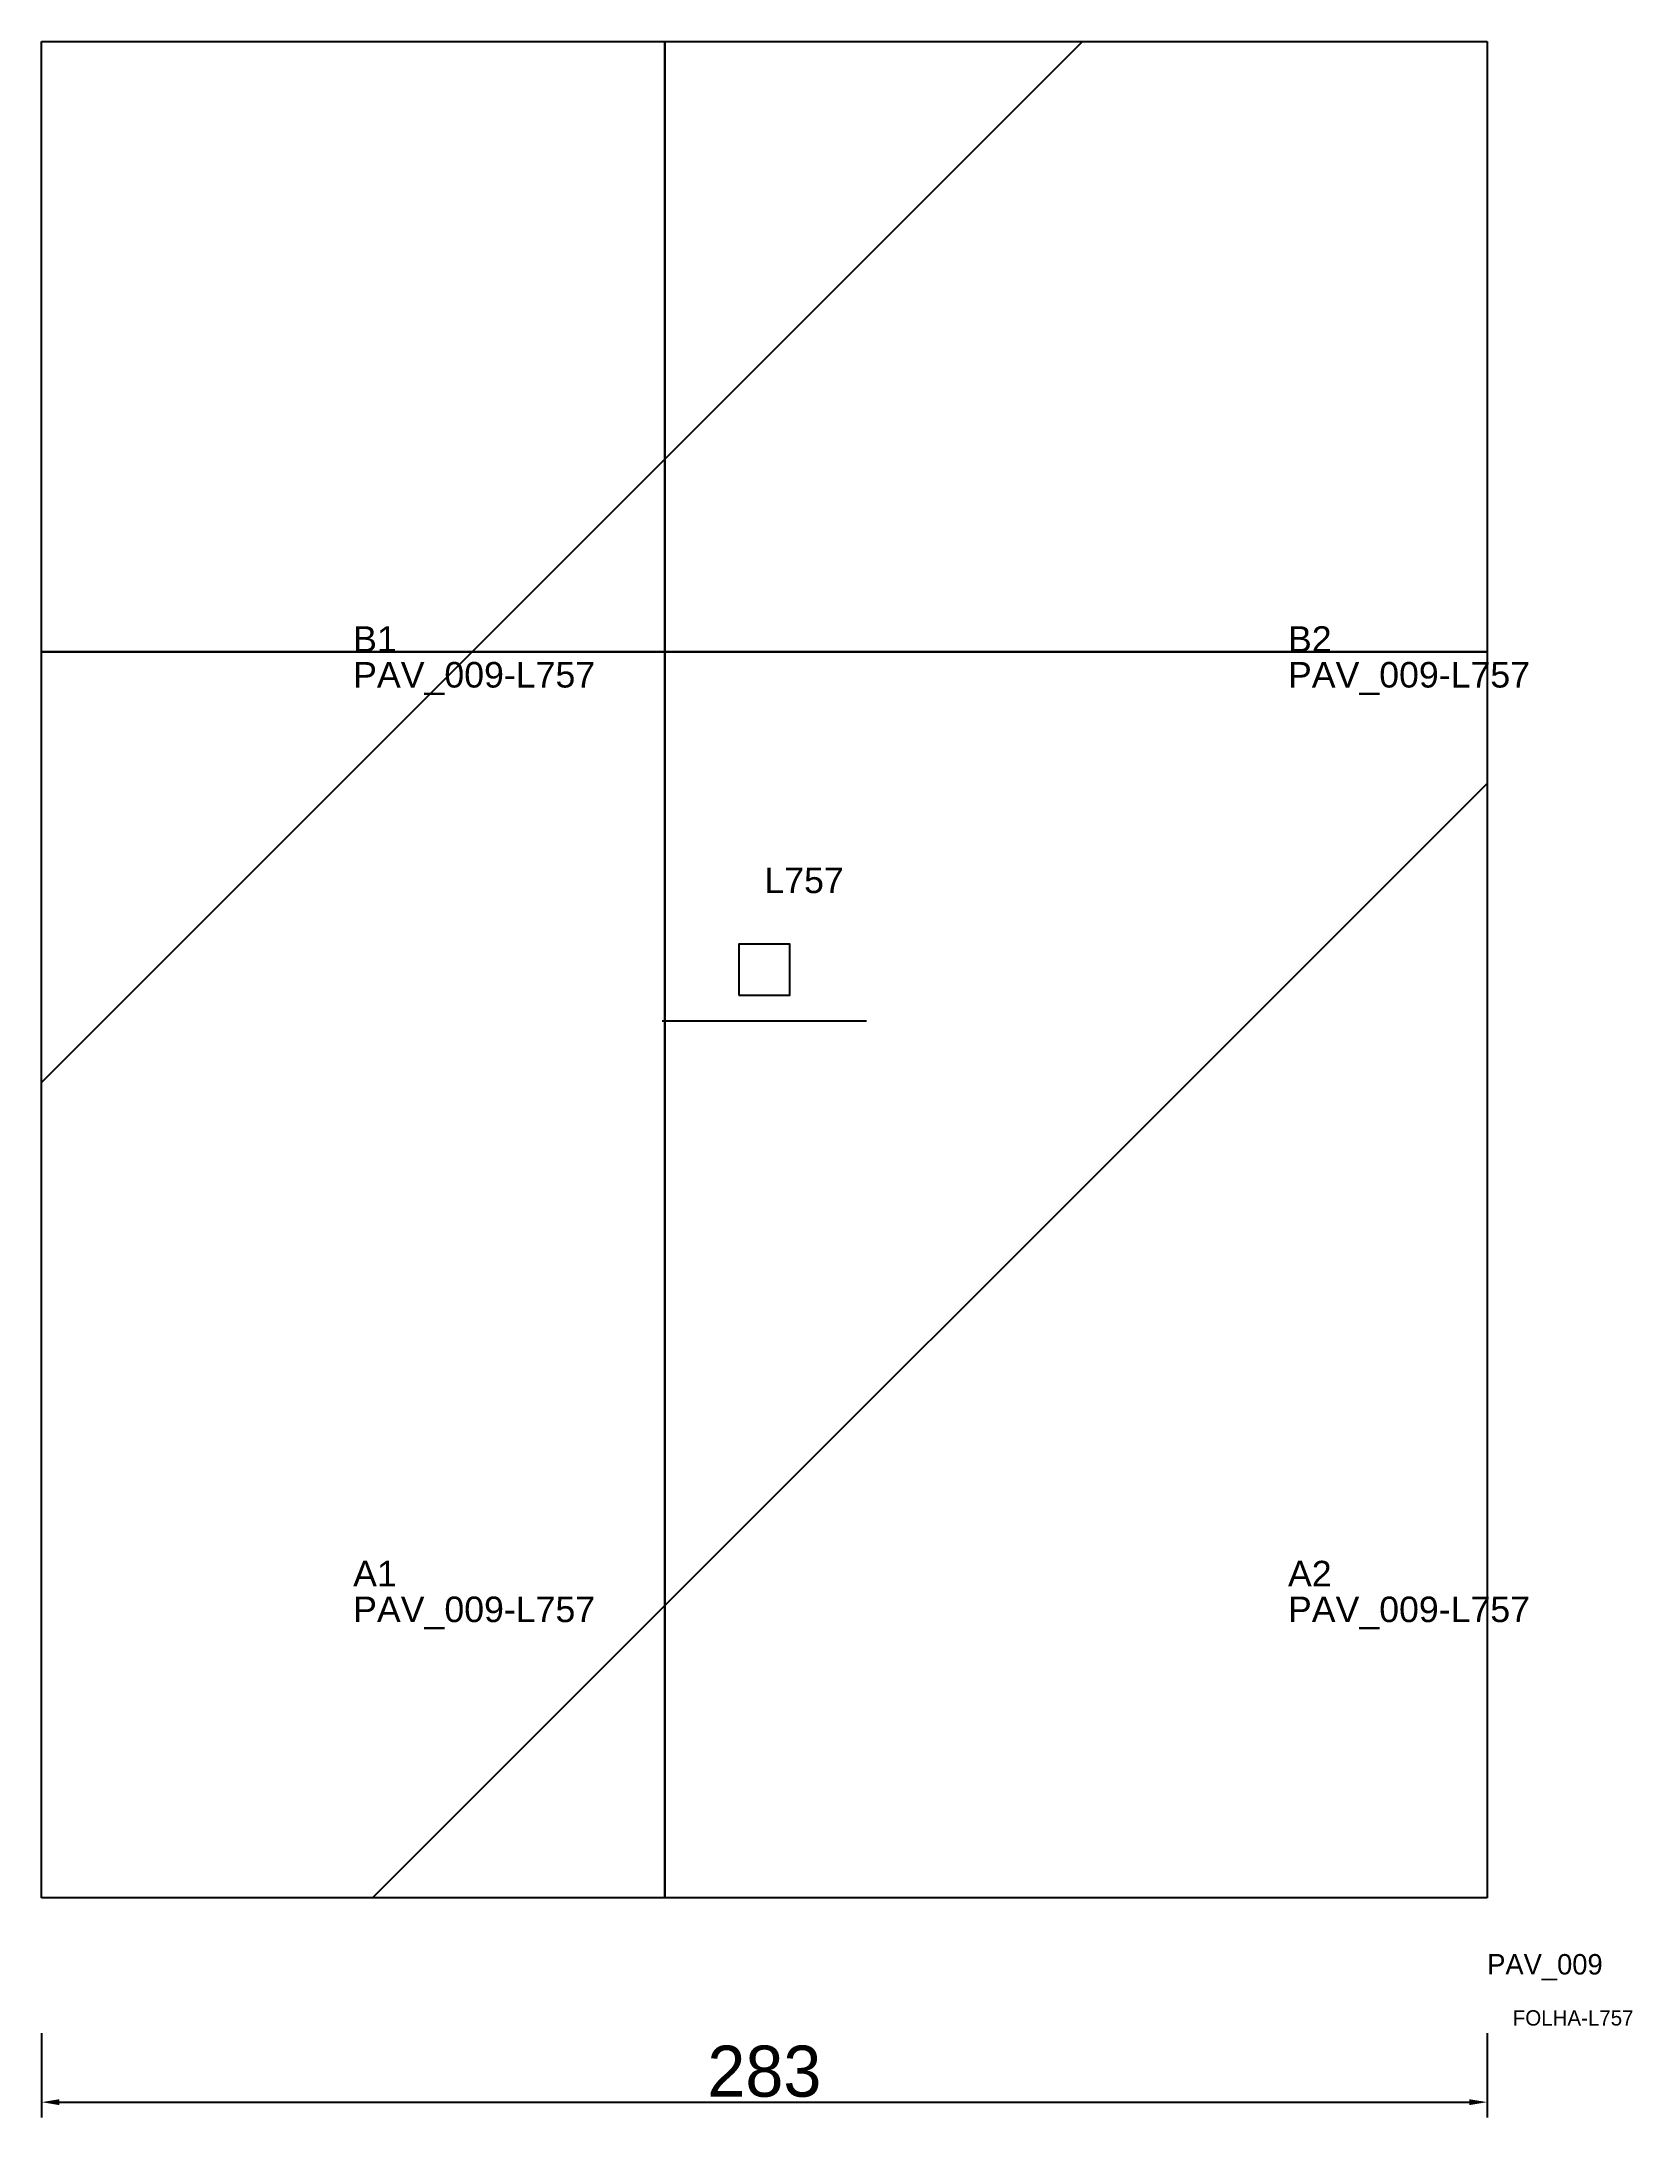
# Model space of a CAD drawing. Header units: metres. Extents: x 222 to 534, y -205 to 202.
import ezdxf

# ---------------------------------------------------------------- set-up
doc = ezdxf.new("R2010")
doc.units = ezdxf.units.M
for name, color, linetype in [('3', 3, 'CONTINUOUS'), ('AUX00', 7, 'CONTINUOUS'), ('COTA', 241, 'CONTINUOUS'), ('FOLHA', 255, 'CONTINUOUS'), ('Hachura', 251, 'CONTINUOUS'), ('NOMENCLATURA', 7, 'CONTINUOUS'), ('Nível', 160, 'CONTINUOUS'), ('Painéis', 200, 'CONTINUOUS'), ('Pilares', 5, 'CONTINUOUS'), ('SARR_2.2x7', 40, 'CONTINUOUS')]:
    doc.layers.add(name, color=color, linetype=linetype)
doc.styles.add('ARIAL', font='Arial.ttf')
doc.styles.add('STR_STANDARD', font='arial.ttf')
doc.dimstyles.new('EZ DXF', dxfattribs={"dimtxt": 10, "dimasz": 3.5, "dimexe": 3, "dimexo": 1.5, "dimgap": 1, "dimtad": 1, "dimdec": 1, "dimdsep": 46, "dimcen": 2.5, "dimazin": 3, "dimtfac": 1, "dimtmove": 0, "dimatfit": 3})

msp = doc.modelspace()

# ---------------------------------------------------------------- hatches: boundary and pattern name
at = {"layer": 'Hachura'}
h = msp.add_hatch(dxfattribs=at)
h.set_pattern_fill('ANSI31', scale=50)
h.paths.add_polyline_path([(505.2, -162), (222.2, -162), (222.2, -70), (222.2, 201.5), (505.2, 201.5)])
h = msp.add_hatch(dxfattribs=at)
h.set_pattern_fill('ANSI31', scale=50)
h.paths.add_polyline_path([(505.2, -162), (222.2, -162), (222.2, -70), (222.2, 201.5), (505.2, 201.5)])

# ---------------------------------------------------------------- linework, layer by layer
at = {"layer": '3'}
for points in [[(344.2, -162), (344.2, 201.5)], [(344.2, -162), (344.2, 201.5)], [(222.2, 82), (505.2, 82)], [(222.2, 82), (505.2, 82)]]:
    msp.add_lwpolyline(points, close=True, dxfattribs=at)
at = {"layer": 'Painéis', "color": 200}
for p, q in [((222.2, -70), (222.2, 201.5)), ((222.2, 201.5), (505.2, 201.5)), ((222.2, -70), (222.2, 201.5)), ((222.2, 201.5), (505.2, 201.5)), ((505.2, 201.5), (505.2, -162)), ((505.2, 201.5), (505.2, -162)), ((222.2, -162), (222.2, -70)), ((222.2, -162), (222.2, -70)), ((505.2, -162), (222.2, -162)), ((505.2, -162), (222.2, -162))]:
    msp.add_line(p, q, dxfattribs=at)
at = {"layer": 'Pilares'}
msp.add_lwpolyline([(358.7, 14.75), (368.7, 14.75), (368.7, 24.75), (358.7, 24.75)], close=True, dxfattribs=at)
msp.add_lwpolyline([(358.7, 14.75), (368.7, 14.75), (368.7, 24.75), (358.7, 24.75)], close=True, dxfattribs=at)
at = {"layer": 'SARR_2.2x7'}
msp.add_line((343.7, 9.75), (383.7, 9.75), dxfattribs=at)
msp.add_line((343.7, 9.75), (383.7, 9.75), dxfattribs=at)

# ---------------------------------------------------------------- texts
at = {"layer": '3', "style": 'STR_STANDARD'}
for s, p in [('B1', (283.2, 82)), ('B1', (283.2, 82)), ('B2', (466.2, 82)), ('B2', (466.2, 82)), ('A1', (283.2, -101)), ('A1', (283.2, -101)), ('A2', (466.2, -101)), ('A2', (466.2, -101))]:
    msp.add_text(s, height=5, dxfattribs=at).set_placement(p)
at = {"layer": 'AUX00', "style": 'STR_STANDARD'}
for p in [(283.2, 75), (283.2, 75), (466.2, 75), (466.2, 75), (283.2, -108), (283.2, -108), (466.2, -108), (466.2, -108)]:
    msp.add_text('PAV_009-L757', height=5, dxfattribs=at).set_placement(p)
at = {"layer": 'FOLHA'}
msp.add_text('FOLHA-L757', height=3, dxfattribs=at).set_placement((510.2, -187))
msp.add_text('FOLHA-L757', height=3, dxfattribs=at).set_placement((510.2, -187))
at = {"layer": 'NOMENCLATURA', "insert": (363.7, 39.75), "char_height": 5, "attachment_point": 1, "style": 'ARIAL'}
msp.add_mtext('L757', dxfattribs=at)
msp.add_mtext('L757', dxfattribs=at)
at = {"layer": 'Nível'}
msp.add_text('PAV_009', height=4, dxfattribs=at).set_placement((505.2, -177))
msp.add_text('PAV_009', height=4, dxfattribs=at).set_placement((505.2, -177))

# ---------------------------------------------------------------- dimensions: what is measured, and where the dimension line sits
at = {"layer": 'COTA'}
msp.add_linear_dim(base=(222.2, -202), p1=(222.2, -187), p2=(505.2, -187), dimstyle='EZ DXF', dxfattribs=at).render()
msp.add_linear_dim(base=(222.2, -202), p1=(222.2, -187), p2=(505.2, -187), dimstyle='EZ DXF', dxfattribs=at).render()

doc.saveas('drawing.dxf')
